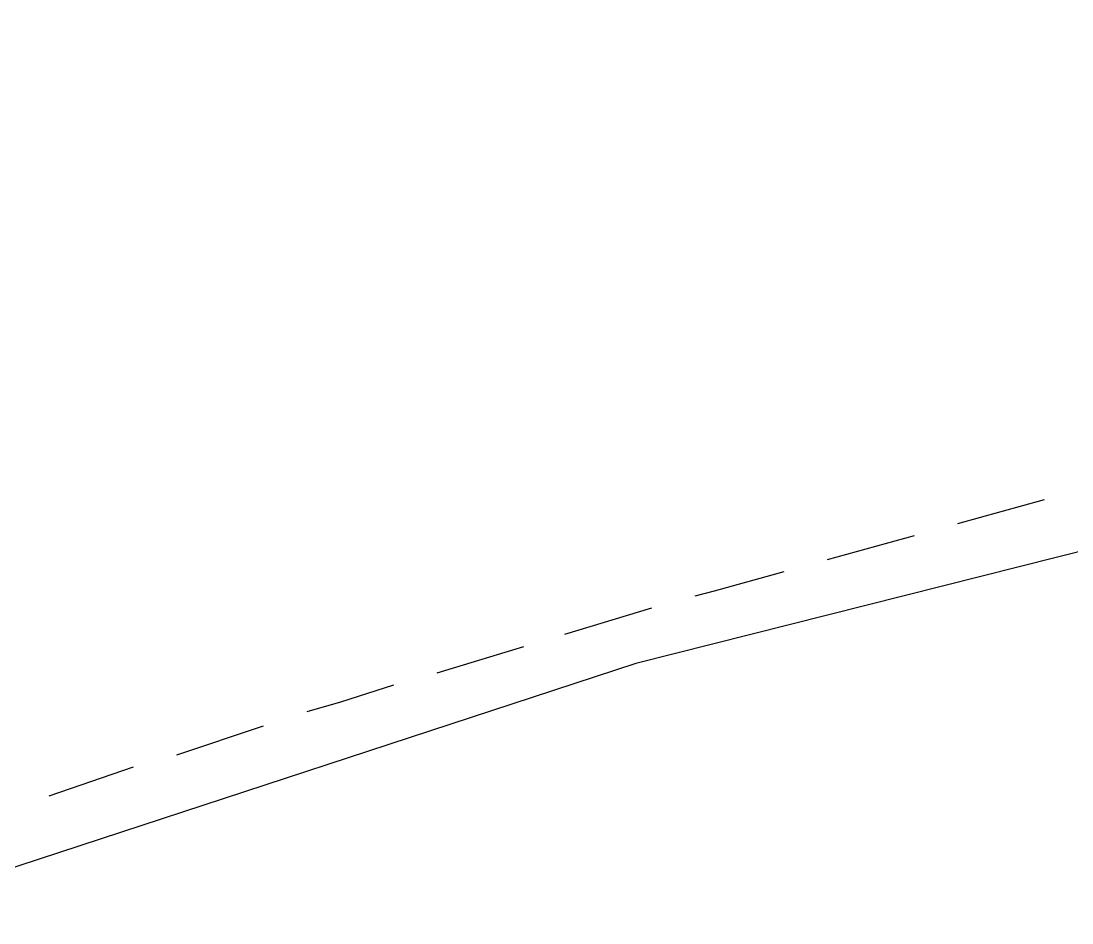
# Model space of a CAD drawing. Header units: feet. Extents: x -84 to 198, y -22 to 181.
# Drawn here: x 63.45 to 69.26, y 154.9 to 159.89 of the extents above; entities that cross this region are included whole.
import ezdxf

# ---------------------------------------------------------------- set-up
doc = ezdxf.new("R2010")
doc.units = ezdxf.units.FT
doc.layers.add('A-AREA-COMUN', color=252, linetype='CONTINUOUS')
doc.layers.add('A-LINEA', color=7, linetype='CONTINUOUS')

msp = doc.modelspace()

# ---------------------------------------------------------------- linework, layer by layer
at = {"layer": 'A-AREA-COMUN'}
msp.add_lwpolyline([(133.888, 150.7733), (131.12, 151.4133), (130.048, 151.4133), (124.512, 153.8133), (119.552, 155.5733), (114.928, 156.9422), (109.568, 158.1689), (103.76, 159.1289), (97.6, 159.7333), (90.24, 159.8933), (85.2, 159.6622), (78.48, 158.8978), (72.832, 157.8489), (66.848, 156.3378), (60.88, 154.3822), (56, 152.4089)], dxfattribs=at)
at = {"layer": 'A-LINEA'}
for p, q in [((69.1067, 157.2444), (68.6267, 157.1111)), ((68.3867, 157.0444), (67.9067, 156.9111)), ((66.9333, 156.6444), (66.4533, 156.4978)), ((66.2267, 156.4311), (65.7467, 156.2844)), ((64.7867, 155.9911), (64.3067, 155.8311)), ((64.0667, 155.7644), (63.6, 155.6044))]:
    msp.add_line(p, q, dxfattribs=at)
for points in [[(67.6667, 156.8444), (67.28, 156.7378), (67.1733, 156.7111)], [(65.5067, 156.2178), (65.2133, 156.1244), (65.0267, 156.0711)]]:
    msp.add_lwpolyline(points, dxfattribs=at)

doc.saveas('drawing.dxf')
